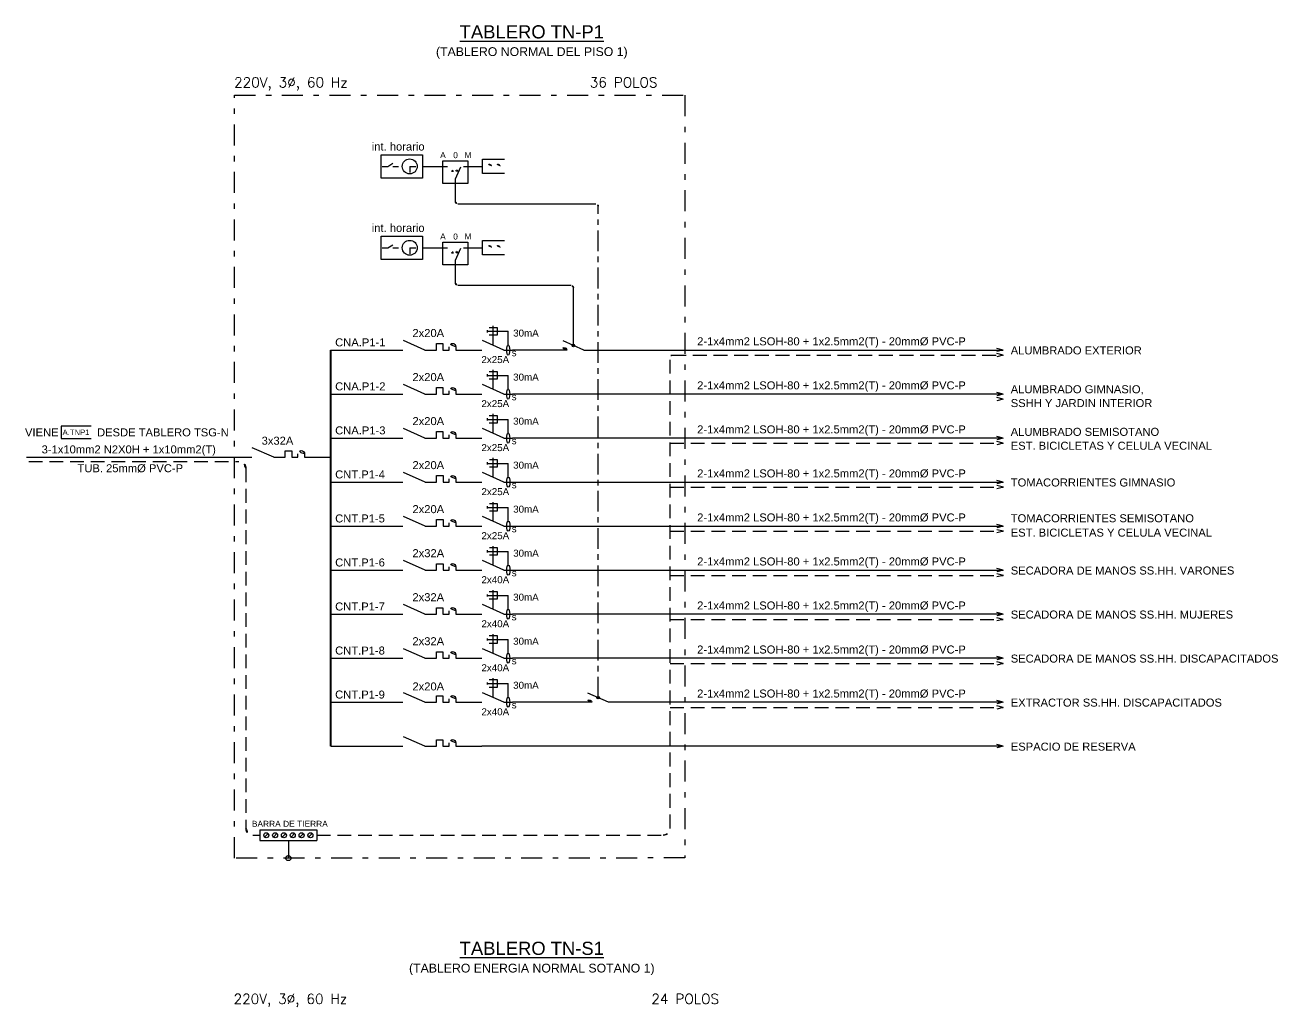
# Model space of a CAD drawing. Header units: millimetres. Extents: x 3435921466 to 3435921548, y 3277630854 to 3277630972.
# Drawn here: x 3435921466.11 to 3435921488.84, y 3277630953.87 to 3277630971.68 of the extents above; entities that cross this region are included whole.
import ezdxf
from ezdxf.enums import TextEntityAlignment as Align

# ---------------------------------------------------------------- set-up
doc = ezdxf.new("R2010")
doc.units = ezdxf.units.MM
for name, pattern in [('CENTER', [2, 1.25, -0.25, 0.25, -0.25]), ('DASHDOT', [25.399999999999995, 12.7, -6.349999999999998, 0, -6.349999999999998]), ('HIDDEN', [0.375, 0.25, -0.125]), ('JIS_09_08', [10.750000000000004, 8, -0.55, 0.55, -0.55, 0.55, -0.55])]:
    doc.linetypes.add(name, pattern=pattern)
for name, color, linetype in [('0-Diagrama', 7, 'Continuous'), ('0-Simbolo', 3, 'Continuous'), ('0-T', 7, 'Continuous'), ('0-TEXTOS', 7, 'Continuous'), ('IE-Diagrama', 7, 'Continuous'), ('IE-TIERRA', 3, 'JIS_09_08'), ('IE-UNIFILAR', 3, 'Continuous'), ('TEXT', 140, 'Continuous'), ('TRAZOS', 7, 'Continuous'), ('X-TIT', 6, 'Continuous')]:
    doc.layers.add(name, color=color, linetype=linetype)
doc.styles.add('GMI', font='romans.shx', dxfattribs={"width": 0.75})
doc.styles.add('TEXT-0.10', font='arial.ttf', dxfattribs={"height": 0.1})
doc.styles.add('TEXT-0.20', font='arial.ttf', dxfattribs={"height": 0.18})

# ---------------------------------------------------------------- blocks, each defined once
blk = doc.blocks.new('CM2')
for p, q in [((-2.274e-13, 1.137e-13), (-0.4307657668673528, 0.1898913770154422)), ((-4.547e-13, 0), (0.2270930632710133, -2.274e-13)), ((0.2270930632710133, 0.1291211639078256), (0.3598345356494974, 0.1291211639078256)), ((0.2270930632710133, 0.1291211639078256), (0.3598345356494974, 0.1291211639078256)), ((0.2270930632710133, -2.274e-13), (0.2270930632710133, 0.1291211639078256)), ((0.2270930632710133, -2.274e-13), (0.2270930632710133, 0.1291211639078256)), ((0.3598345356494974, 0.1291211639078256), (0.3598345356494974, -2.274e-13)), ((0.3598345356494974, 0.1291211639078256), (0.3598345356494974, -2.274e-13)), ((0.4828547212591733, -2.274e-13), (0.4828547212591733, 0.0660657401330127)), ((0.4828547212591733, -2.274e-13), (0.4828547212591733, 0.0660657401330127)), ((0.615596193637657, 0.0660657401330127), (0.615596193637657, -2.274e-13)), ((0.615596193637657, 0.0660657401330127), (0.615596193637657, -2.274e-13)), ((0.3598345356494974, -2.274e-13), (0.4828547212591733, -2.274e-13)), ((0.3598345356494974, -2.274e-13), (0.4828547212591733, -2.274e-13)), ((0.615596193637657, -2.274e-13), (1.136341258771949, -1.137e-13))]:
    blk.add_line(p, q)
at = {"lineweight": 0, "const_width": 0.0174973814196466}
for points in [[(-0.3753213427645505, 0.0669659736488484), (-0.5092532900621336, -0.0669659736487347)], [(-0.3753213427645505, -0.0669659736487347), (-0.5092532900621336, 0.0669659736488484)]]:
    blk.add_lwpolyline(points, dxfattribs=at)
blk.add_arc((0.549225457448415, 0.0660657401330127), 0.0663707361891965, 0, 180)
blk.add_arc((0.549225457448415, 0.0660657401330127), 0.0663707361891965, 0, 180)
blk = doc.blocks.new('DIFERE')
blk.add_line((0.1113236280722276, 0.3511690257301439), (0.1113236280722276, 0.3961732896320882))
at = {"linetype": 'HIDDEN', "ltscale": 0.5}
for p, q in [((0.1113236280722276, 0.3736711576811444), (0.5282476559183352, 0.3736711576810876)), ((0.5282476559183352, 0.1015733049598566), (0.5282476559183352, 0.3736711576811444))]:
    blk.add_line(p, q, dxfattribs=at)
at = {"color": 0, "linetype": 'HIDDEN', "ltscale": 0.5}
blk.add_line((0.2269044329794951, 0.0949456885076074), (0.2269044329794951, 0.4818600193866587), dxfattribs=at)
at = {"color": 0}
for p, q in [((0.4422873164129443, -5.68e-14), (0.0115215495460461, 0.1898913770152717)), ((0.4422783667801016, 0), (0.6142169450565689, 0))]:
    blk.add_line(p, q, dxfattribs=at)
blk.add_lwpolyline([(0.1498954833466541, 0.4506711576811428), (0.3038954833466505, 0.4506711576811428), (0.3038954833466505, 0.2966711576810894), (0.1498954833466541, 0.2966711576810894)], close=True)
at = {"lineweight": 0, "const_width": 0.0174973814196466}
for points in [[(0.0669659736488484, 0.0669659736487915), (-0.0669659736487347, -0.0669659736487915)], [(0.0669659736488484, -0.0669659736487915), (-0.0669659736487347, 0.0669659736487915)]]:
    blk.add_lwpolyline(points, dxfattribs=at)
blk.add_ellipse((0.5282476559183352, 0), major_axis=(0, 0.1015733049598481), ratio=0.3056508258986539)
blk = doc.blocks.new('C.E.M')
h = blk.add_hatch(color=256)
edge = h.paths.add_edge_path()
edge.add_arc((-0.3661783642103842, -0.0086235976614546), 0.0531386163318059, 9.339547811903408, 170.6604521880719)
edge.add_line((-0.4186125716424272, 0), (-0.3137441567782844, 0))
for p, q in [((-0.3137441567782844, 0), (-0.4186125716424272, 0)), ((0, 0), (-0.3876891901803674, 0.1709022393137616))]:
    blk.add_line(p, q)
blk.add_arc((-0.3661783642103842, -0.0086235976614546), 0.0531386163318059, 9.339547811903408, 170.6604521880719)
blk = doc.blocks.new('Interruptor Horario')
for p, q in [((-0.0752783079163351, 0.1100000000000136), (-0.0752783079163351, 0.1669755969732023)), ((-0.0752783079163351, 0.1100000000000136), (-0.1322539048895095, 0.1100000000000136)), ((0.0845340939393964, 0.1099999999999852), (0.0301481780911388, 0.1100000000000136)), ((0.128583959115403, 0.1100000000000136), (0.0845340939393964, 0.0809555928211978)), ((0.1829698749636606, 0.1099999999999852), (0.128583959115403, 0.1100000000000136))]:
    blk.add_line(p, q)
blk.add_lwpolyline([(-0.1937703467777396, 0.2200000000000273), (0.1937703467777396, 0.2200000000000273), (0.1937703467777396, 0), (-0.1937703467777396, 0)], close=True)
blk.add_circle((-0.0752783079163351, 0.1100000000000136), 0.0697255969731685)
blk = doc.blocks.new('BOTONERA')
at = {"layer": '0-TEXTOS'}
h = blk.add_hatch(color=256, dxfattribs=at)
edge = h.paths.add_edge_path()
edge.add_ellipse((0.1757522152429374, 0.0020781985392659), major_axis=(0.0530330085891342, 0.0530330085891342), ratio=0.999999999999604, start_angle=314.9999999999886, end_angle=494.9999999999885)
edge.add_ellipse((0.1757522152429374, 0.0020781985392659), major_axis=(-0.05303300858907381, 0.05303300858907381), ratio=0.9999999999988513, start_angle=45.0000000000329, end_angle=225.0000000000329)
h = blk.add_hatch(color=256, dxfattribs=at)
edge = h.paths.add_edge_path()
edge.add_ellipse((0.4054677213371181, 0.0020781985392659), major_axis=(0.0530330085891342, 0.0530330085891342), ratio=0.999999999999604, start_angle=314.9999999999886, end_angle=494.9999999999885)
edge.add_ellipse((0.4054677213371181, 0.0020781985392659), major_axis=(-0.05303300858907381, 0.05303300858907381), ratio=0.9999999999988513, start_angle=45.0000000000329, end_angle=225.0000000000329)
at = {"layer": '0-Simbolo'}
blk.add_lwpolyline([(0, 0.191891938626668), (0.5852271583439688, 0.191891938626668), (0.5852271583439688, -0.191891938626668), (0, -0.191891938626668)], close=True, dxfattribs=at)

msp = doc.modelspace()

# ---------------------------------------------------------------- hatches: boundary and pattern name
at = {"layer": 'IE-Diagrama'}
h = msp.add_hatch(color=256, dxfattribs=at)
edge = h.paths.add_edge_path()
edge.add_arc((3435921476.059062, 3277630965.868062), 0.02285311763828915, 0, 360)
h = msp.add_hatch(color=256, dxfattribs=at)
edge = h.paths.add_edge_path()
edge.add_arc((3435921476.509274, 3277630959.47927), 0.02285311763828915, 0, 360)
at = {"layer": 'IE-Diagrama', "linetype": 'DASHDOT', "ltscale": 0.5}
msp.add_hatch(color=3, dxfattribs=at).paths.add_polyline_path([(3435921470.933061, 3277630956.567921, 1), (3435921470.842286, 3277630956.567921, 1)])

# ---------------------------------------------------------------- linework, layer by layer
at = {"layer": '0-Simbolo'}
for points in [[(3435921474.0669, 3277630969.115651), (3435921474.411973, 3277630969.115651)], [(3435921474.0669, 3277630967.639661), (3435921474.411973, 3277630967.639661)]]:
    msp.add_lwpolyline(points, dxfattribs=at)
at = {"layer": '0-TEXTOS'}
msp.add_lwpolyline([(3435921467.307722, 3277630964.404768), (3435921466.763841, 3277630964.404768), (3435921466.763841, 3277630964.181687), (3435921467.307722, 3277630964.181687)], close=True, dxfattribs=at)
at = {"layer": 'IE-Diagrama'}
for p, q in [((3435921483.858142, 3277630965.785346), (3435921483.741366, 3277630965.814958)), ((3435921471.655011, 3277630965.785346), (3435921472.964867, 3277630965.785346)), ((3435921476.246703, 3277630965.785346), (3435921483.858309, 3277630965.785346)), ((3435921483.858142, 3277630965.785346), (3435921483.741366, 3277630965.755733)), ((3435921471.655011, 3277630964.986747), (3435921472.964867, 3277630964.986747)), ((3435921483.858309, 3277630964.986747), (3435921474.954874, 3277630964.986747)), ((3435921483.858142, 3277630964.986747), (3435921483.741366, 3277630965.01636)), ((3435921483.858142, 3277630964.986747), (3435921483.741366, 3277630964.957135)), ((3435921483.858821, 3277630964.188148), (3435921483.742045, 3277630964.217761)), ((3435921471.65569, 3277630964.188148), (3435921472.965214, 3277630964.188148)), ((3435921483.858309, 3277630964.188148), (3435921474.954874, 3277630964.188148)), ((3435921483.858655, 3277630964.188148), (3435921483.741879, 3277630964.158536)), ((3435921466.137654, 3277630963.839592), (3435921470.222489, 3277630963.839592)), ((3435921471.656203, 3277630963.38955), (3435921472.965727, 3277630963.38955)), ((3435921474.955387, 3277630963.38955), (3435921483.858821, 3277630963.38955)), ((3435921483.859169, 3277630963.38955), (3435921483.742392, 3277630963.359938)), ((3435921483.859334, 3277630963.38955), (3435921483.742558, 3277630963.419162)), ((3435921483.859334, 3277630962.590951), (3435921483.742558, 3277630962.620563)), ((3435921471.656203, 3277630962.590951), (3435921472.965727, 3277630962.590951)), ((3435921474.955387, 3277630962.590951), (3435921483.858821, 3277630962.590951)), ((3435921483.859169, 3277630962.590951), (3435921483.742392, 3277630962.561339)), ((3435921471.656203, 3277630961.792352), (3435921472.965727, 3277630961.792352)), ((3435921474.955387, 3277630961.792352), (3435921483.858821, 3277630961.792352)), ((3435921483.859169, 3277630961.792352), (3435921483.742392, 3277630961.76274)), ((3435921483.859334, 3277630961.792352), (3435921483.742558, 3277630961.821964)), ((3435921483.858821, 3277630960.993752), (3435921483.742045, 3277630961.023365)), ((3435921471.65569, 3277630960.993752), (3435921472.965214, 3277630960.993752)), ((3435921483.858655, 3277630960.993752), (3435921483.741879, 3277630960.964141)), ((3435921471.65569, 3277630960.195153), (3435921472.965214, 3277630960.195153)), ((3435921483.858655, 3277630960.195153), (3435921483.741879, 3277630960.165541)), ((3435921483.858821, 3277630960.195153), (3435921483.742045, 3277630960.224765)), ((3435921483.858821, 3277630959.396553), (3435921483.742045, 3277630959.426166)), ((3435921471.65569, 3277630959.396553), (3435921472.965214, 3277630959.396553)), ((3435921483.858655, 3277630959.396553), (3435921483.741879, 3277630959.366941)), ((3435921471.65569, 3277630958.597959), (3435921472.965214, 3277630958.597959)), ((3435921483.858821, 3277630958.597959), (3435921483.742045, 3277630958.627571)), ((3435921483.858821, 3277630958.597959), (3435921483.742045, 3277630958.568347))]:
    msp.add_line(p, q, dxfattribs=at)
at = {"layer": 'IE-Diagrama', "color": 13}
for p, q in [((3435921470.372612, 3277630957.080462), (3435921470.372612, 3277630956.885416)), ((3435921470.372612, 3277630957.080462), (3435921471.402736, 3277630957.080462)), ((3435921470.519446, 3277630957.015033), (3435921470.455259, 3277630956.950845)), ((3435921470.679575, 3277630957.015033), (3435921470.615387, 3277630956.950845)), ((3435921470.839703, 3277630957.015033), (3435921470.775516, 3277630956.950845)), ((3435921470.999832, 3277630957.015033), (3435921470.935644, 3277630956.950845)), ((3435921471.15996, 3277630957.015033), (3435921471.095772, 3277630956.950845)), ((3435921471.320088, 3277630957.015033), (3435921471.255901, 3277630956.950845)), ((3435921471.402736, 3277630957.080462), (3435921471.402736, 3277630956.885416)), ((3435921470.372612, 3277630956.885416), (3435921471.402736, 3277630956.885416))]:
    msp.add_line(p, q, dxfattribs=at)
at = {"layer": 'IE-Diagrama', "color": 1, "linetype": 'Continuous', "const_width": 0.03416469737870673}
msp.add_lwpolyline([(3435921471.655011, 3277630965.785346), (3435921471.65569, 3277630958.597959)], dxfattribs=at)
at = {"layer": 'IE-Diagrama'}
for points in [[(3435921475.942998, 3277630965.785346), (3435921474.954874, 3277630965.785346)], [(3435921483.858655, 3277630960.993752), (3435921474.954882, 3277630960.993752)], [(3435921483.858655, 3277630960.195153), (3435921474.954882, 3277630960.195153)], [(3435921476.342455, 3277630959.396553), (3435921474.954882, 3277630959.396553)], [(3435921483.858655, 3277630959.396553), (3435921476.696916, 3277630959.396553)], [(3435921483.859169, 3277630958.597959), (3435921474.39782, 3277630958.597959)]]:
    msp.add_lwpolyline(points, dxfattribs=at)
for centre in [(3435921476.059062, 3277630965.868062), (3435921476.509274, 3277630959.47927)]:
    msp.add_circle(centre, 0.02285311763828915, dxfattribs=at)
at = {"layer": 'IE-Diagrama', "color": 13}
for centre in [(3435921470.487352, 3277630956.982939), (3435921470.647481, 3277630956.982939), (3435921470.80761, 3277630956.982939), (3435921470.967738, 3277630956.982939), (3435921471.127866, 3277630956.982939), (3435921471.287994, 3277630956.982939)]:
    msp.add_circle(centre, 0.04538753482217054, dxfattribs=at)
at = {"layer": 'IE-Diagrama', "color": 3, "linetype": 'DASHDOT', "ltscale": 0.5}
msp.add_circle((3435921470.887673, 3277630956.567921), 0.04538753482219361, dxfattribs=at)
at = {"layer": 'IE-TIERRA', "color": 13, "linetype": 'HIDDEN'}
for p, q in [((3435921477.813209, 3277630957.107939), (3435921477.812158, 3277630965.650628)), ((3435921477.852492, 3277630965.690961), (3435921483.85973, 3277630965.690961)), ((3435921483.85973, 3277630965.690961), (3435921483.742954, 3277630965.720573)), ((3435921483.85973, 3277630965.690961), (3435921483.742954, 3277630965.661349)), ((3435921483.85973, 3277630964.892363), (3435921483.742954, 3277630964.921975)), ((3435921483.85973, 3277630964.892363), (3435921483.742954, 3277630964.862751)), ((3435921483.859752, 3277630964.093764), (3435921483.742976, 3277630964.123376)), ((3435921483.859752, 3277630964.093764), (3435921483.742976, 3277630964.064151)), ((3435921466.176579, 3277630963.76443), (3435921469.991668, 3277630963.76443)), ((3435921470.116668, 3277630963.639447), (3435921470.118458, 3277630957.107923)), ((3435921483.860265, 3277630963.295165), (3435921483.743489, 3277630963.324778)), ((3435921483.860265, 3277630963.295165), (3435921483.743489, 3277630963.265553)), ((3435921483.860265, 3277630962.496566), (3435921483.743489, 3277630962.526179)), ((3435921483.860265, 3277630962.496566), (3435921483.743489, 3277630962.466954)), ((3435921483.860265, 3277630961.697968), (3435921483.743489, 3277630961.72758)), ((3435921483.860265, 3277630961.697968), (3435921483.743489, 3277630961.668355)), ((3435921483.859752, 3277630960.899368), (3435921483.742976, 3277630960.928981)), ((3435921483.859752, 3277630960.899368), (3435921483.742976, 3277630960.869756)), ((3435921483.859752, 3277630960.100769), (3435921483.742976, 3277630960.130381)), ((3435921483.859752, 3277630960.100769), (3435921483.742976, 3277630960.071156)), ((3435921483.859752, 3277630959.302169), (3435921483.742976, 3277630959.331781)), ((3435921483.859752, 3277630959.302169), (3435921483.742976, 3277630959.272556)), ((3435921470.243458, 3277630956.982939), (3435921470.372612, 3277630956.982939)), ((3435921471.402736, 3277630956.982939), (3435921477.688209, 3277630956.982939)), ((3435921470.887673, 3277630956.885416), (3435921470.887673, 3277630956.567921))]:
    msp.add_line(p, q, dxfattribs=at)
for points in [[(3435921477.812158, 3277630964.093764), (3435921483.858309, 3277630964.093764)], [(3435921477.812671, 3277630963.295165), (3435921483.858821, 3277630963.295165)], [(3435921477.812671, 3277630962.496566), (3435921483.858821, 3277630962.496566)], [(3435921477.812671, 3277630961.697968), (3435921483.858821, 3277630961.697968)], [(3435921477.812158, 3277630960.899368), (3435921483.858309, 3277630960.899368)], [(3435921477.812158, 3277630960.100769), (3435921483.858309, 3277630960.100769)], [(3435921477.812158, 3277630959.302169), (3435921483.858309, 3277630959.302169)]]:
    msp.add_lwpolyline(points, dxfattribs=at)
for centre, radius, start, end in [((3435921477.852492, 3277630965.650628), 0.04033374786376953, 90, 180), ((3435921469.991668, 3277630963.639431), 0.125, 0.007431245775113534, 90), ((3435921470.243458, 3277630957.107939), 0.1250000010513759, 180.0074312457751, 270), ((3435921477.688209, 3277630957.107939), 0.125, 270, 0)]:
    msp.add_arc(centre, radius, start, end, dxfattribs=at)
at = {"layer": 'IE-UNIFILAR', "color": 140, "linetype": 'CENTER', "ltscale": 0.3}
for p, q in [((3435921473.921165, 3277630968.473845), (3435921473.921165, 3277630968.889778)), ((3435921476.468941, 3277630968.433512), (3435921473.961498, 3277630968.433512)), ((3435921476.509274, 3277630959.47927), (3435921476.509275, 3277630968.393178))]:
    msp.add_line(p, q, dxfattribs=at)
msp.add_lwpolyline([(3435921476.059062, 3277630965.868062), (3435921476.059062, 3277630966.917188, 0.4142135623731659), (3435921476.018728, 3277630966.957522), (3435921473.961498, 3277630966.957522, -0.4142135623731659), (3435921473.921165, 3277630966.997855), (3435921473.921165, 3277630967.413787)], format="xyb", dxfattribs=at)
for centre, radius, start, end in [((3435921473.961498, 3277630968.473845), 0.04033279418945312, 179.9993226248212, 270), ((3435921476.468941, 3277630968.393178), 0.04033374786376953, 0, 90)]:
    msp.add_arc(centre, radius, start, end, dxfattribs=at)
at = {"layer": 'TEXT', "color": 3}
for p, q in [((3435921473.31941, 3277630969.115651), (3435921473.775429, 3277630969.115651)), ((3435921473.849443, 3277630969.027035), (3435921473.877995, 3277630969.048423)), ((3435921473.849443, 3277630969.027035), (3435921473.885134, 3277630969.027035)), ((3435921473.921165, 3277630968.889778), (3435921474.018141, 3277630969.109767)), ((3435921473.966233, 3277630969.027035), (3435921473.930543, 3277630969.027035)), ((3435921473.966233, 3277630969.027035), (3435921473.937681, 3277630969.048423)), ((3435921473.31941, 3277630967.639661), (3435921473.775429, 3277630967.639661)), ((3435921473.921165, 3277630967.413787), (3435921474.018141, 3277630967.633777)), ((3435921473.849443, 3277630967.551045), (3435921473.877995, 3277630967.572433)), ((3435921473.849443, 3277630967.551045), (3435921473.885134, 3277630967.551045)), ((3435921473.966233, 3277630967.551045), (3435921473.930543, 3277630967.551045)), ((3435921473.966233, 3277630967.551045), (3435921473.937681, 3277630967.572433))]:
    msp.add_line(p, q, dxfattribs=at)
for points in [[(3435921473.692361, 3277630969.21679), (3435921474.145975, 3277630969.21679), (3435921474.145975, 3277630968.808407), (3435921473.692361, 3277630968.808407)], [(3435921473.692361, 3277630967.740799), (3435921474.145975, 3277630967.740799), (3435921474.145975, 3277630967.332417), (3435921473.692361, 3277630967.332417)]]:
    msp.add_lwpolyline(points, close=True, dxfattribs=at)
at = {"layer": 'TEXT', "color": 3, "const_width": 0.02553468176950645}
for points in [[(3435921473.775429, 3277630969.128418, 1), (3435921473.775429, 3277630969.102884, 1)], [(3435921473.775429, 3277630967.652428, 1), (3435921473.775429, 3277630967.626894, 1)]]:
    msp.add_lwpolyline(points, format="xyb", dxfattribs=at)
at = {"layer": 'TEXT', "color": 3}
for centre in [(3435921473.907838, 3277630968.923972), (3435921473.907838, 3277630967.447982)]:
    msp.add_arc(centre, 0.1184567240400367, 60.46442030754237, 119.5355796924576, dxfattribs=at)
at = {"layer": 'TRAZOS', "color": 3, "linetype": 'DASHDOT', "ltscale": 0.03}
for p, q in [((3435921469.909871, 3277630970.406284), (3435921478.079165, 3277630970.406284)), ((3435921469.909871, 3277630956.567546), (3435921469.909871, 3277630970.406284)), ((3435921478.079165, 3277630970.406284), (3435921478.079165, 3277630956.570679)), ((3435921478.079165, 3277630956.570679), (3435921469.909871, 3277630956.567546))]:
    msp.add_line(p, q, dxfattribs=at)

# ---------------------------------------------------------------- block references
at = {"xscale": 0.6775756313503797, "yscale": 0.6775998313443562, "zscale": 0.6775998313443562, "rotation": 180}
for p in [(3435921474.808508, 3277630969.115651), (3435921474.808508, 3277630967.639661)]:
    msp.add_blockref('BOTONERA', p, dxfattribs=at)
at = {"layer": '0-Diagrama', "xscale": 0.9679997600246801, "yscale": 0.9679997600246801, "zscale": 0.9679997600246801}
for p in [(3435921476.246703, 3277630965.785346), (3435921476.696916, 3277630959.396553)]:
    msp.add_blockref('C.E.M', p, dxfattribs=at)
at = {"layer": '0-Simbolo', "xscale": 1.937112717849655, "yscale": 1.937138341370927, "zscale": 1.937138341370927, "rotation": 180}
for p in [(3435921472.944049, 3277630969.328736), (3435921472.944049, 3277630967.852746)]:
    msp.add_blockref('Interruptor Horario', p, dxfattribs=at)
at = {"layer": 'IE-Diagrama', "xscale": 0.9074997746260723, "yscale": 0.9074997746260723, "zscale": 0.9074997746260723}
for name, p in [('DIFERE', (3435921474.397472, 3277630965.785346)), ('CM2', (3435921473.366243, 3277630965.785346)), ('DIFERE', (3435921474.397472, 3277630964.986747)), ('CM2', (3435921473.366243, 3277630964.986747)), ('DIFERE', (3435921474.397472, 3277630964.188148)), ('CM2', (3435921473.36659, 3277630964.188148)), ('CM2', (3435921470.623865, 3277630963.839592)), ('DIFERE', (3435921474.397985, 3277630963.38955)), ('CM2', (3435921473.367103, 3277630963.38955)), ('DIFERE', (3435921474.397985, 3277630962.590951)), ('CM2', (3435921473.367103, 3277630962.590951)), ('DIFERE', (3435921474.397985, 3277630961.792352)), ('CM2', (3435921473.367103, 3277630961.792352)), ('DIFERE', (3435921474.397472, 3277630960.993752)), ('CM2', (3435921473.36659, 3277630960.993752)), ('DIFERE', (3435921474.397472, 3277630960.195153)), ('CM2', (3435921473.36659, 3277630960.195153)), ('DIFERE', (3435921474.397472, 3277630959.396553)), ('CM2', (3435921473.36659, 3277630959.396553)), ('CM2', (3435921473.36659, 3277630958.597959))]:
    msp.add_blockref(name, p, dxfattribs=at)

# ---------------------------------------------------------------- texts
at = {"layer": '0-Diagrama', "color": 0, "style": 'TEXT-0.10'}
for s, height, p in [('int. horario', 0.1451999638595049, (3435921472.400827, 3277630969.403838)), ('A', 0.1088999728946287, (3435921473.641873, 3277630969.266796)), ('0', 0.1088999728946287, (3435921473.878759, 3277630969.265378)), ('M', 0.1088999728946287, (3435921474.083498, 3277630969.266796)), ('int. horario', 0.1451999638595049, (3435921472.400827, 3277630967.927848)), ('A', 0.1088999728946287, (3435921473.641873, 3277630967.790805)), ('0', 0.1088999728946287, (3435921473.878759, 3277630967.789388)), ('M', 0.1088999728946287, (3435921474.083498, 3277630967.790805))]:
    msp.add_text(s, height=height, dxfattribs=at).set_placement(p)
at = {"layer": '0-T', "style": 'TEXT-0.10'}
for s, p in [('VIENE ', (3435921466.109286, 3277630964.218713)), ('DESDE TABLERO TSG-N', (3435921467.416408, 3277630964.218714))]:
    msp.add_text(s, height=0.1452016455045158, dxfattribs=at).set_placement(p)
at = {"layer": '0-TEXTOS', "insert": (3435921467.035372, 3277630964.293227), "char_height": 0.1, "width": 0.494136068217262, "attachment_point": 5, "style": 'TEXT-0.10'}
msp.add_mtext('A.TNP1', dxfattribs=at)
at = {"layer": 'IE-Diagrama', "lineweight": 0, "style": 'TEXT-0.10'}
for s, height, p in [('2x20A', 0.1452016455045158, (3435921473.138486, 3277630966.020408)), ('2-1x4mm2 LSOH-80 + 1x2.5mm2(T) - 20mm%%C PVC-P', 0.1451999638595049, (3435921478.304324, 3277630965.8701)), ('CNA.P1-1 ', 0.1452016455045158, (3435921471.736511, 3277630965.851873)), ('ALUMBRADO EXTERIOR', 0.1452016455045158, (3435921483.99437, 3277630965.705726)), ('2x20A', 0.1452016455045158, (3435921473.138486, 3277630965.22181)), ('CNA.P1-2 ', 0.1452016455045158, (3435921471.736511, 3277630965.053275)), ('2-1x4mm2 LSOH-80 + 1x2.5mm2(T) - 20mm%%C PVC-P', 0.1451999638595049, (3435921478.304324, 3277630965.071501)), ('ALUMBRADO GIMNASIO, ', 0.1452016455045158, (3435921483.99437, 3277630965.000885)), ('SSHH Y JARDIN INTERIOR', 0.1452016455045158, (3435921483.99437, 3277630964.750315)), ('2x20A', 0.1452016455045158, (3435921473.138486, 3277630964.423211)), ('2-1x4mm2 LSOH-80 + 1x2.5mm2(T) - 20mm%%C PVC-P', 0.1451999638595049, (3435921478.304324, 3277630964.272902)), ('3x32A', 0.1452016455045158, (3435921470.402331, 3277630964.067765)), ('CNA.P1-3 ', 0.1452016455045158, (3435921471.736511, 3277630964.254676)), ('ALUMBRADO SEMISOTANO ', 0.1452016455045158, (3435921483.99437, 3277630964.228523)), ('EST. BICICLETAS Y CELULA VECINAL', 0.1452016455045158, (3435921483.99437, 3277630963.976546)), ('2x20A', 0.1452016455045158, (3435921473.138999, 3277630963.624612)), ('CNT.P1-4', 0.1452016455045158, (3435921471.737024, 3277630963.456077)), ('2-1x4mm2 LSOH-80 + 1x2.5mm2(T) - 20mm%%C PVC-P', 0.1451999638595049, (3435921478.304837, 3277630963.474304)), ('TOMACORRIENTES GIMNASIO ', 0.1452016455045158, (3435921483.994883, 3277630963.30993)), ('2x20A', 0.1452016455045158, (3435921473.138999, 3277630962.826013)), ('CNT.P1-5', 0.1452016455045158, (3435921471.737024, 3277630962.657478)), ('2-1x4mm2 LSOH-80 + 1x2.5mm2(T) - 20mm%%C PVC-P', 0.1451999638595049, (3435921478.304837, 3277630962.675705)), ('TOMACORRIENTES SEMISOTANO ', 0.1452016455045158, (3435921483.99437, 3277630962.660907)), ('EST. BICICLETAS Y CELULA VECINAL', 0.1452016455045158, (3435921483.99437, 3277630962.40052)), ('2x32A', 0.1452016455045158, (3435921473.138999, 3277630962.027414)), ('CNT.P1-6', 0.1452016455045158, (3435921471.737024, 3277630961.85888)), ('2-1x4mm2 LSOH-80 + 1x2.5mm2(T) - 20mm%%C PVC-P', 0.1451999638595049, (3435921478.304837, 3277630961.877107)), ('SECADORA DE MANOS SS.HH. VARONES', 0.1452016455045158, (3435921483.99437, 3277630961.712732)), ('2x32A', 0.1452016455045158, (3435921473.138486, 3277630961.228815)), ('CNT.P1-7', 0.1452016455045158, (3435921471.736511, 3277630961.06028)), ('2-1x4mm2 LSOH-80 + 1x2.5mm2(T) - 20mm%%C PVC-P', 0.1451999638595049, (3435921478.304324, 3277630961.078507)), ('SECADORA DE MANOS SS.HH. MUJERES', 0.1452016455045158, (3435921483.99437, 3277630960.914133)), ('2x32A', 0.1452016455045158, (3435921473.138486, 3277630960.430215)), ('CNT.P1-8', 0.1452016455045158, (3435921471.736511, 3277630960.26168)), ('2-1x4mm2 LSOH-80 + 1x2.5mm2(T) - 20mm%%C PVC-P', 0.1451999638595049, (3435921478.304324, 3277630960.279907)), ('SECADORA DE MANOS SS.HH. DISCAPACITADOS', 0.1452016455045158, (3435921483.99437, 3277630960.115533)), ('2x20A', 0.1452016455045158, (3435921473.138486, 3277630959.610179)), ('CNT.P1-9', 0.1452016455045158, (3435921471.736511, 3277630959.46308)), ('2-1x4mm2 LSOH-80 + 1x2.5mm2(T) - 20mm%%C PVC-P', 0.1451999638595049, (3435921478.304324, 3277630959.481308)), ('EXTRACTOR SS.HH. DISCAPACITADOS', 0.1452016455045158, (3435921483.99437, 3277630959.316933)), ('ESPACIO DE RESERVA ', 0.1452016455045158, (3435921483.995542, 3277630958.51834))]:
    msp.add_text(s, height=height, dxfattribs=at).set_placement(p)
at = {"layer": 'IE-Diagrama', "style": 'TEXT-0.10'}
for s, height, p in [('30mA', 0.1270499684476502, (3435921474.966197, 3277630966.029131)), ('2x25A', 0.1270499684476502, (3435921474.390572, 3277630965.548244)), ('s', 0.1270499684476502, (3435921474.939811, 3277630965.672892)), ('30mA', 0.1270499684476502, (3435921474.966197, 3277630965.230533)), ('2x25A', 0.1270499684476502, (3435921474.390572, 3277630964.749645)), ('s', 0.1270499684476502, (3435921474.939811, 3277630964.874294)), ('30mA', 0.1270499684476502, (3435921474.966197, 3277630964.431934)), ('2x25A', 0.1270499684476502, (3435921474.390572, 3277630963.951046)), ('s', 0.1270499684476502, (3435921474.939811, 3277630964.075695)), ('30mA', 0.1270499684476502, (3435921474.966709, 3277630963.633336)), ('s', 0.1270499684476502, (3435921474.940324, 3277630963.277096)), ('2x25A', 0.1270499684476502, (3435921474.391084, 3277630963.152448)), ('30mA', 0.1270499684476502, (3435921474.966709, 3277630962.834737)), ('2x25A', 0.1270499684476502, (3435921474.391084, 3277630962.353849)), ('s', 0.1270499684476502, (3435921474.940324, 3277630962.478497)), ('30mA', 0.1270499684476502, (3435921474.966709, 3277630962.036139)), ('s', 0.1270499684476502, (3435921474.940324, 3277630961.679898)), ('2x40A', 0.1270499684476502, (3435921474.391084, 3277630961.55525)), ('30mA', 0.1270499684476502, (3435921474.966197, 3277630961.237539)), ('2x40A', 0.1270499684476502, (3435921474.390572, 3277630960.756651)), ('s', 0.1270499684476502, (3435921474.939811, 3277630960.881299)), ('30mA', 0.1270499684476502, (3435921474.966197, 3277630960.438939)), ('s', 0.1270499684476502, (3435921474.939811, 3277630960.082699)), ('2x40A', 0.1270499684476502, (3435921474.390572, 3277630959.958051)), ('30mA', 0.1270499684476502, (3435921474.966197, 3277630959.640339)), ('2x40A', 0.1270499684476502, (3435921474.390572, 3277630959.159451)), ('s', 0.1270499684476502, (3435921474.939811, 3277630959.2841)), ('BARRA DE TIERRA', 0.1088999729551287, (3435921470.22519, 3277630957.136387))]:
    msp.add_text(s, height=height, dxfattribs=at).set_placement(p)
msp.add_text('3-1x10mm2 N2X0H + 1x10mm2(T) ', height=0.1452016455045158, dxfattribs=at).set_placement((3435921468.019895, 3277630963.909702), align=Align.CENTER)
at = {"layer": 'IE-Diagrama', "attachment_point": 2}
for s, insert, char_height, width, style in [('{\\fArial|b0|i0|c204|p34;\\L\\C0;TABLERO \\fArial|b0|i0|c0|p34;TN-P1\\P\\fArial|b0|i0|c204|p34;\\H0.6667x;\\l\\C10;(\\fArial|b0|i0|c0|p34;TABLERO NORMAL DEL PISO 1)}', (3435921475.304433, 3277630971.676528), 0.239152881783812, 10.87802596149005, 'TEXT-0.20'), ('TUB.^I25mmØ PVC-P', (3435921468.019895, 3277630963.713071), 0.1452016455045158, 3.565983358465478, 'TEXT-0.10'), ('{\\fArial|b0|i0|c204|p34;\\L\\C0;TABLERO \\fArial|b0|i0|c0|p34;TN-S1\\P\\fArial|b0|i0|c204|p34;\\H0.6667x;\\l\\C10;(\\fArial|b0|i0|c0|p34;TABLERO ENERGIA NORMAL SOTANO 1)}', (3435921475.304434, 3277630955.051423), 0.2391529411762782, 10.87802866299539, 'TEXT-0.20')]:
    msp.add_mtext(s, dxfattribs=dict(at, insert=insert, char_height=char_height, width=width, style=style))
at = {"layer": 'X-TIT', "color": 2, "style": 'GMI'}
for p in [(3435921469.902156, 3277630970.549068), (3435921469.892951, 3277630953.923963)]:
    msp.add_text('220V, 3Ø, 60 Hz', height=0.1815, dxfattribs=at).set_placement(p)
for s, p in [('36 POLOS', (3435921477.58455, 3277630970.549068)), ('24 POLOS', (3435921478.702199, 3277630953.923963))]:
    msp.add_text(s, height=0.1815, dxfattribs=at).set_placement(p, align=Align.RIGHT)

doc.saveas('drawing.dxf')
